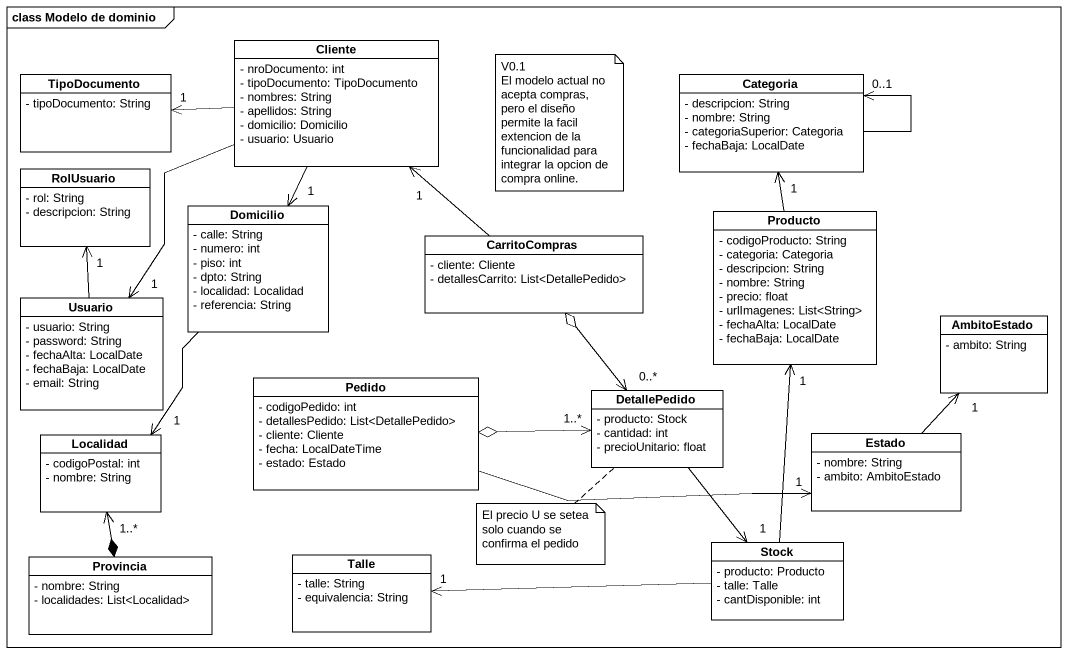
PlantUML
@startuml
mainframe class Modelo de dominio
hide circle
hide empty members
skinparam classAttributeIconSize 0
class Cliente {
  - nroDocumento: int
  - tipoDocumento: TipoDocumento
  - nombres: String
  - apellidos: String
  - domicilio: Domicilio
  - usuario: Usuario
}
class TipoDocumento {
  - tipoDocumento: String
}
class Categoria {
  - descripcion: String
  - nombre: String
  - categoriaSuperior: Categoria
  - fechaBaja: LocalDate
}
class RolUsuario {
  - rol: String
  - descripcion: String
}
class Domicilio {
  - calle: String
  - numero: int
  - piso: int
  - dpto: String
  - localidad: Localidad
  - referencia: String
}
class CarritoCompras {
  - cliente: Cliente
  - detallesCarrito: List<DetallePedido>
}
class Producto {
  - codigoProducto: String
  - categoria: Categoria
  - descripcion: String
  - nombre: String
  - precio: float
  - urlImagenes: List<String>
  - fechaAlta: LocalDate
  - fechaBaja: LocalDate
}
class Usuario {
  - usuario: String
  - password: String
  - fechaAlta: LocalDate
  - fechaBaja: LocalDate
  - email: String
}
class AmbitoEstado {
  - ambito: String
}
class Pedido {
  - codigoPedido: int
  - detallesPedido: List<DetallePedido>
  - cliente: Cliente
  - fecha: LocalDateTime
  - estado: Estado
}
class DetallePedido {
  - producto: Stock
  - cantidad: int
  - precioUnitario: float
}
class Localidad {
  - codigoPostal: int
  - nombre: String
}
class Estado {
  - nombre: String
  - ambito: AmbitoEstado
}
class Stock {
  - producto: Producto
  - talle: Talle
  - cantDisponible: int
}
class Provincia {
  - nombre: String
  - localidades: List<Localidad>
}
class Talle {
  - talle: String
  - equivalencia: String
}
Cliente -left-> "1" TipoDocumento
Cliente --> "1" Domicilio
Cliente --> "1" Usuario
Categoria --> "0..1" Categoria
Domicilio --> "1" Localidad
CarritoCompras -up-> "1" Cliente
Producto -up-> "1" Categoria
Usuario -up-> "1" RolUsuario
Pedido -right-> "1" Estado
DetallePedido "0..*" <-up-o CarritoCompras
DetallePedido "1..*" <-left-o Pedido
DetallePedido --> "1" Stock
Localidad "1..*" <--* Provincia
Estado -up-> "1" AmbitoEstado
Stock -up-> "1" Producto
Stock -left-> "1" Talle
note as N1
  V0.1
  El modelo actual no acepta compras, pero el diseño permite la facil extencion de la funcionalidad para integrar la opcion de compra online.
end note
note bottom of DetallePedido : El precio U se setea solo cuando se confirma el pedido
@enduml
